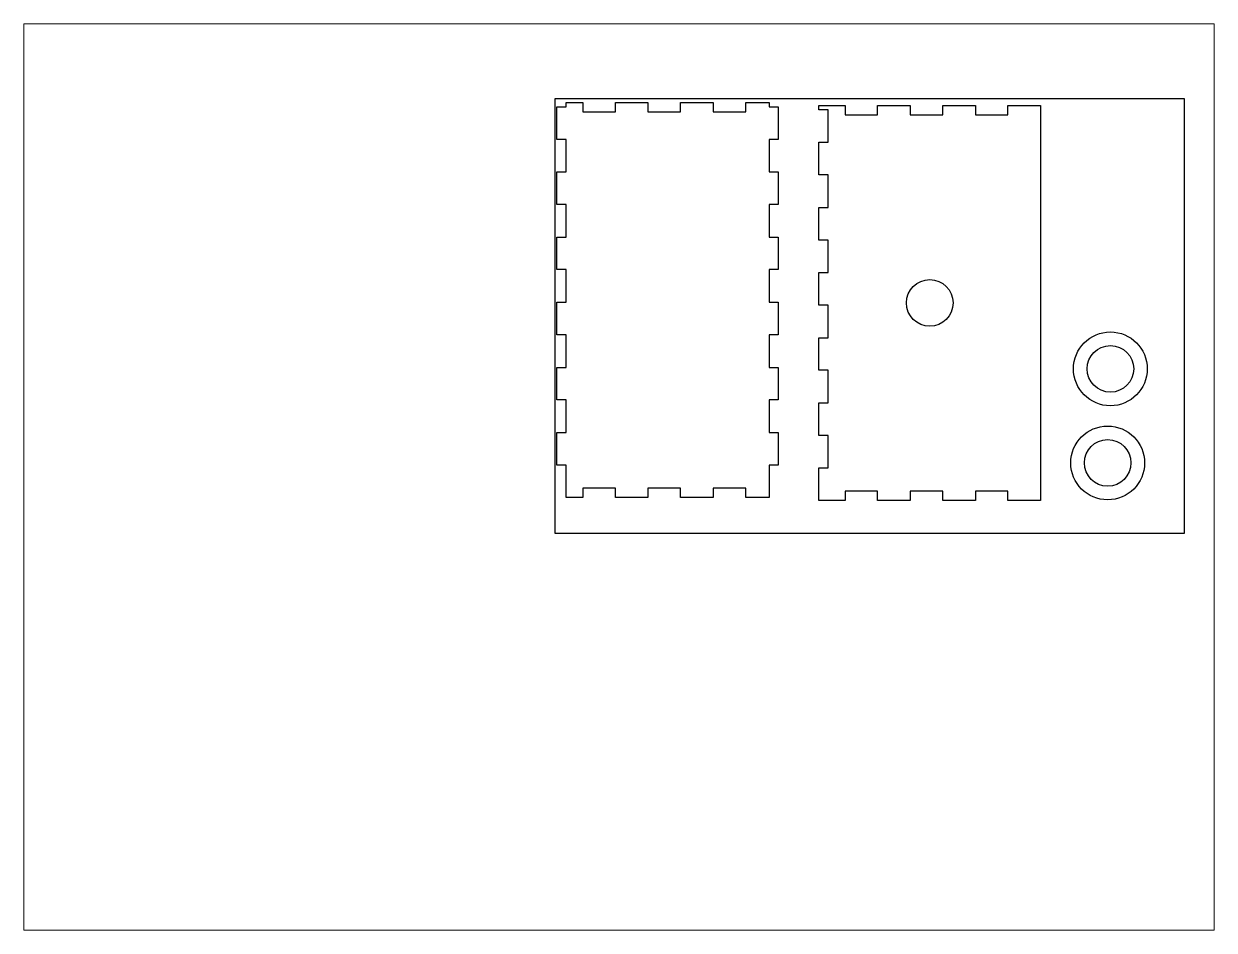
# Paper-space layout 'Layout1' of a CAD drawing. Header units: centimetres. Extents: x 1.05 to 9.45, y 0.8 to 7.2.
# The model-space entities are those that its viewports show. They can reach past a viewport. Long polylines and large blocks are cut down to what shows.
import ezdxf

# ---------------------------------------------------------------- set-up
doc = ezdxf.new("R2010")
doc.units = ezdxf.units.CM
doc.header["$MEASUREMENT"] = 0

msp = doc.modelspace()

# ---------------------------------------------------------------- linework, layer by layer
for points in [[(1.478, 0.933), (30.478, 0.933), (30.478, 20.933), (1.478, 20.933)], [(8.77, 20.77), (8.77, 20.343), (10.27, 20.343), (10.27, 20.77), (11.07, 20.77), (11.343, 20.77), (11.343, 20.57), (11.77, 20.57), (11.77, 19.07), (11.343, 19.07), (11.343, 17.57), (11.77, 17.57), (11.77, 16.07), (11.343, 16.07), (11.343, 14.57), (11.77, 14.57), (11.77, 13.07), (11.343, 13.07), (11.343, 11.57), (11.77, 11.57), (11.77, 10.07), (11.343, 10.07), (11.343, 8.57), (11.77, 8.57), (11.77, 7.07), (11.343, 7.07), (11.343, 5.57), (11.77, 5.57), (11.77, 4.07), (11.343, 4.07), (11.343, 2.57), (10.27, 2.57), (10.27, 2.997), (8.77, 2.997), (8.77, 2.57), (7.27, 2.57), (7.27, 2.997), (5.77, 2.997), (5.77, 2.57), (4.27, 2.57), (4.27, 2.997), (2.77, 2.997), (2.77, 2.57), (1.996, 2.57), (1.996, 4.07), (1.57, 4.07), (1.57, 5.57), (1.996, 5.57), (1.996, 7.07), (1.57, 7.07), (1.57, 8.57), (1.996, 8.57), (1.996, 10.07), (1.57, 10.07), (1.57, 11.57), (1.996, 11.57), (1.996, 13.07), (1.57, 13.07), (1.57, 14.57), (1.996, 14.57), (1.996, 16.07), (1.57, 16.07), (1.57, 17.57), (1.996, 17.57), (1.996, 19.07), (1.57, 19.07), (1.57, 20.57), (1.996, 20.57), (1.996, 20.77), (2.77, 20.77), (2.77, 20.343), (4.27, 20.343), (4.27, 20.77), (5.77, 20.77), (5.77, 20.343), (7.27, 20.343), (7.27, 20.77)]]:
    msp.add_lwpolyline(points, close=True)
msp.add_lwpolyline([(23.843, 20.636), (23.843, 2.436), (22.343, 2.436), (22.343, 2.863), (20.843, 2.863), (20.843, 2.436), (19.343, 2.436), (19.343, 2.863), (17.843, 2.863), (17.843, 2.436), (16.343, 2.436), (16.343, 2.863), (14.843, 2.863), (14.843, 2.436), (13.643, 2.436), (13.643, 3.136), (13.643, 3.936), (14.07, 3.936), (14.07, 5.436), (13.643, 5.436), (13.643, 6.936), (14.07, 6.936), (14.07, 8.436), (13.643, 8.436), (13.643, 9.936), (14.07, 9.936), (14.07, 11.436), (13.643, 11.436), (13.643, 12.936), (14.07, 12.936), (14.07, 14.436), (13.643, 14.436), (13.643, 15.936), (14.07, 15.936), (14.07, 17.436), (13.643, 17.436), (13.643, 18.936), (14.07, 18.936), (14.07, 20.436), (13.643, 20.436), (13.643, 20.636), (14.343, 20.636), (14.843, 20.636), (14.843, 20.21), (16.343, 20.21), (16.343, 20.636), (17.843, 20.636), (17.843, 20.21), (19.343, 20.21), (19.343, 20.636), (20.843, 20.636), (20.843, 20.21), (22.343, 20.21), (22.343, 20.636), (23.843, 20.636), (23.843, 20.436)])
for centre, radius in [((18.743, 11.536), 1.073), ((27.059, 8.5), 1.7), ((27.059, 8.5), 1.073), ((26.934, 4.166), 1.7), ((26.934, 4.166), 1.073)]:
    msp.add_circle(centre, radius)

psp = doc.layouts.get("Layout1")

# ---------------------------------------------------------------- viewports
at = {"layer": '0'}
psp.add_viewport(center=(5.25, 4), size=(8.4, 6.4), view_center_point=(4.4349, 3.5177), view_height=41.758219, dxfattribs=at)

doc.saveas('drawing.dxf')
